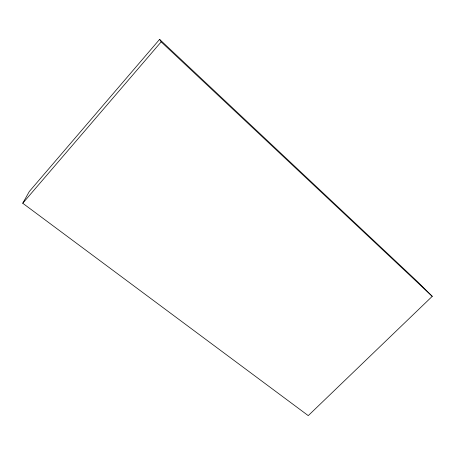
<?xml version="1.0" encoding="UTF-8"?>
<svg xmlns="http://www.w3.org/2000/svg" width="455" height="455" viewBox="0 0 455 455"><rect width="100%" height="100%" fill="white"/><g stroke="black" fill="none" stroke-linecap="round" stroke-linejoin="round"><path stroke-width="0.68" d="M22.75 203.254L29.268 191.555L159.603 39.369L417.616 281.764L432.25 296.341L308.257 415.631L22.75 203.254L161.161 41.871L159.603 39.369M161.161 41.871L432.25 296.341"/></g></svg>
